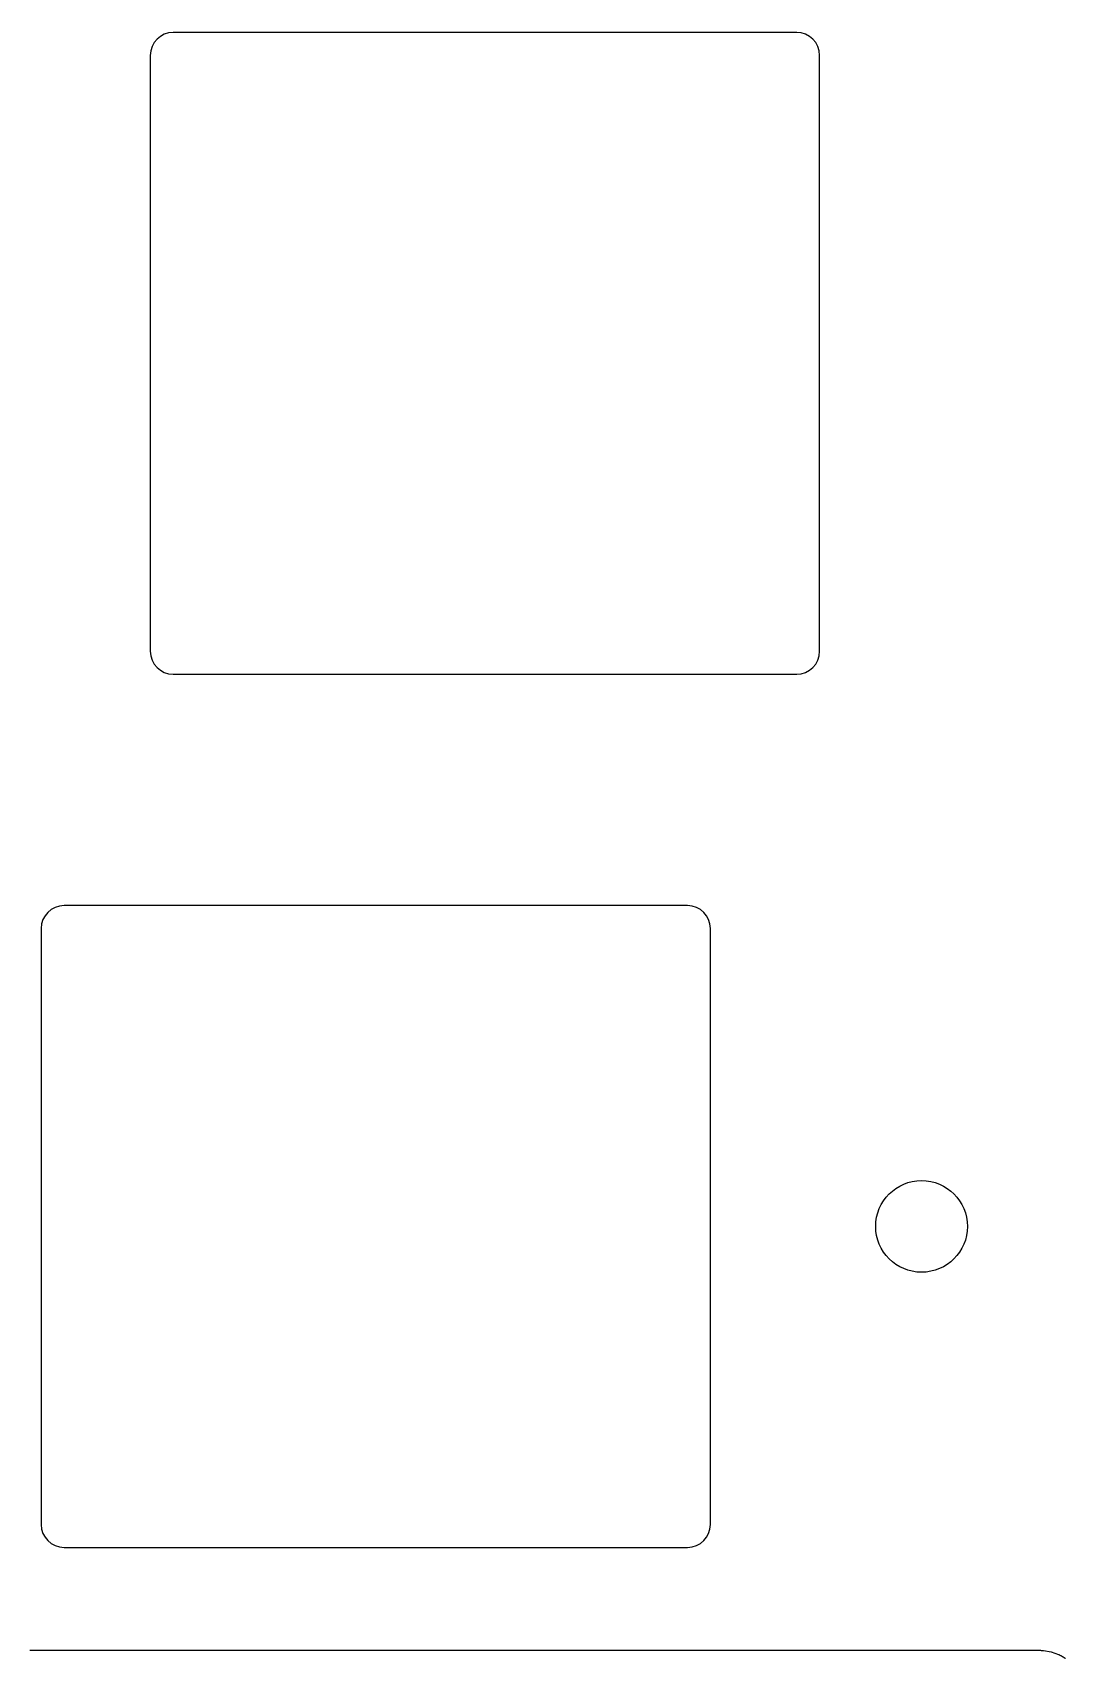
# Model space of a CAD drawing. Header units: millimetres. Extents: x -9 to 276, y -90 to 14.
# Drawn here: x 230.64 to 253.17, y -85.63 to -50.15 of the extents above; entities that cross this region are included whole.
import ezdxf

# ---------------------------------------------------------------- set-up
doc = ezdxf.new("R2010")
doc.units = ezdxf.units.MM
doc.layers.add('BLACK', color=7, linetype='CONTINUOUS')

msp = doc.modelspace()

# ---------------------------------------------------------------- linework, layer by layer
at = {"layer": 'BLACK', "linetype": 'Continuous'}
for p, q in [((247.308425, -50.1541), (233.708426, -50.1541)), ((233.208425, -50.654101), (233.208425, -63.654099)), ((247.808425, -63.6541), (247.808425, -50.6541)), ((233.708426, -64.1541), (247.308425, -64.1541)), ((244.927175, -69.2041), (231.327176, -69.2041)), ((230.827175, -69.704101), (230.827175, -82.704099)), ((245.427175, -82.7041), (245.427175, -69.7041)), ((231.327176, -83.2041), (244.927175, -83.2041)), ((230.579575, -85.45), (234.05388, -85.45)), ((234.05388, -85.45), (237.528186, -85.45)), ((237.528186, -85.45), (241.002492, -85.45)), ((241.002492, -85.45), (242.739645, -85.45)), ((242.739645, -85.45), (244.476797, -85.45)), ((244.476797, -85.45), (246.21395, -85.45)), ((246.21395, -85.45), (247.082527, -85.45)), ((247.082527, -85.45), (247.951103, -85.45)), ((247.951103, -85.45), (248.385391, -85.45)), ((248.385391, -85.45), (248.819679, -85.45)), ((248.819679, -85.45), (249.036824, -85.45)), ((249.036824, -85.45), (249.253968, -85.45)), ((249.253968, -85.45), (249.36254, -85.45)), ((249.36254, -85.45), (249.543578, -85.45)), ((249.543578, -85.45), (249.887623, -85.45)), ((249.887623, -85.45), (250.503597, -85.45)), ((250.503597, -85.45), (251.023412, -85.45)), ((251.023412, -85.45), (251.774568, -85.45)), ((251.774568, -85.45), (252.005909, -85.45)), ((252.005909, -85.45), (252.048719, -85.45)), ((252.048719, -85.45), (252.08552, -85.45)), ((252.08552, -85.45), (252.104444, -85.449999)), ((252.104444, -85.449999), (252.286783, -85.45)), ((252.286783, -85.45), (252.338083, -85.450008)), ((252.338083, -85.450008), (252.422089, -85.450019)), ((252.422089, -85.450019), (252.502304, -85.45)), ((252.502304, -85.45), (252.505008, -85.449999)), ((252.505008, -85.449999), (252.530047, -85.449994)), ((252.530047, -85.449994), (252.542484, -85.450009)), ((252.542484, -85.450009), (252.554857, -85.450045)), ((252.554857, -85.450045), (252.567159, -85.45011)), ((252.567159, -85.45011), (252.579381, -85.450209)), ((252.579381, -85.450209), (252.591516, -85.450351)), ((252.591516, -85.450351), (252.603558, -85.450541)), ((252.603558, -85.450541), (252.615499, -85.450788)), ((252.615499, -85.450788), (252.627331, -85.451098)), ((252.627331, -85.451098), (252.639047, -85.451477)), ((252.639047, -85.451477), (252.644859, -85.451696)), ((252.644859, -85.451696), (252.65064, -85.451934)), ((252.65064, -85.451934), (252.656388, -85.452194)), ((252.656388, -85.452194), (252.662102, -85.452475)), ((252.662102, -85.452475), (252.667782, -85.452779)), ((252.667782, -85.452779), (252.673427, -85.453107)), ((252.673427, -85.453107), (252.679035, -85.45346)), ((252.679035, -85.45346), (252.684606, -85.453838)), ((252.684606, -85.453838), (252.690139, -85.454242)), ((252.690139, -85.454242), (252.695633, -85.454673)), ((252.695633, -85.454673), (252.860257, -85.483658)), ((252.860257, -85.483658), (253.02045, -85.541279)), ((253.02045, -85.541279), (253.028421, -85.544967)), ((253.028421, -85.544967), (253.036365, -85.548731)), ((253.036365, -85.548731), (253.044282, -85.55257)), ((253.044282, -85.55257), (253.052169, -85.556485)), ((253.052169, -85.556485), (253.060028, -85.560474)), ((253.060028, -85.560474), (253.067855, -85.564537)), ((253.067855, -85.564537), (253.075652, -85.568674)), ((253.075652, -85.568674), (253.083415, -85.572884)), ((253.083415, -85.572884), (253.091145, -85.577167)), ((253.091145, -85.577167), (253.098841, -85.581522)), ((253.098841, -85.581522), (253.102675, -85.583727)), ((253.102675, -85.583727), (253.106501, -85.585949)), ((253.106501, -85.585949), (253.110317, -85.58819)), ((253.110317, -85.58819), (253.114124, -85.590448)), ((253.114124, -85.590448), (253.117922, -85.592724)), ((253.117922, -85.592724), (253.12171, -85.595017)), ((253.12171, -85.595017), (253.125489, -85.597329)), ((253.125489, -85.597329), (253.129258, -85.599657)), ((253.129258, -85.599657), (253.133017, -85.602003)), ((253.133017, -85.602003), (253.136766, -85.604367)), ((253.136766, -85.604367), (253.140505, -85.606747)), ((253.140505, -85.606747), (253.144234, -85.609145)), ((253.144234, -85.609145), (253.147953, -85.61156)), ((253.147953, -85.61156), (253.151661, -85.613993)), ((253.151661, -85.613993), (253.155359, -85.616442)), ((253.155359, -85.616442), (253.159046, -85.618908)), ((253.159046, -85.618908), (253.162722, -85.621391)), ((253.162722, -85.621391), (253.166388, -85.623891)), ((253.166388, -85.623891), (253.170042, -85.626407)), ((253.170042, -85.626407), (253.173686, -85.628941))]:
    msp.add_line(p, q, dxfattribs=at)
at = {"layer": 'BLACK'}
msp.add_circle((250.0327, -76.20205), 1, dxfattribs=at)
for centre, radius, start, end in [((233.708426, -50.654101), 0.500001, 90, 180), ((247.3084, -50.65415), 0.50005, 0.0057293, 89.9971355), ((233.708426, -63.654099), 0.500001, 180, 270), ((247.30842, -63.6541), 0.500005, 270.000573, 0), ((231.327176, -69.704101), 0.500001, 90, 180), ((244.92715, -69.70415), 0.50005, 0.0057293, 89.9971355), ((231.327176, -82.704099), 0.500001, 180, 270), ((244.92717, -82.7041), 0.500005, 270.000573, 0)]:
    msp.add_arc(centre, radius, start, end, dxfattribs=at)

doc.saveas('drawing.dxf')
